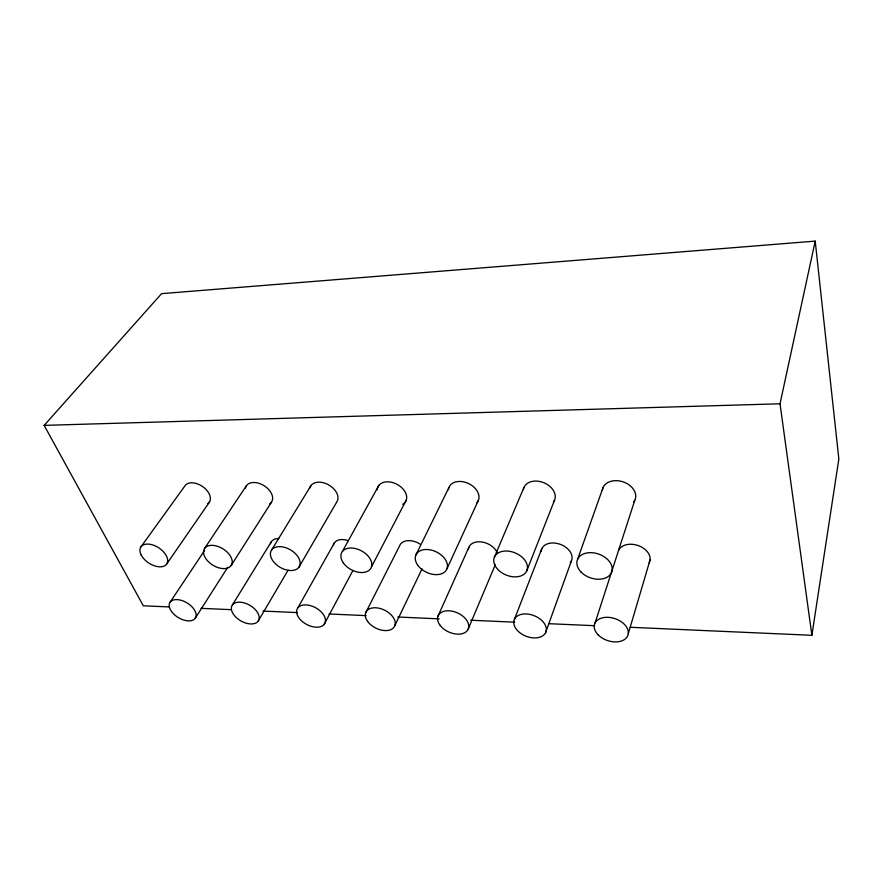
<?xml version="1.0" encoding="UTF-8"?>
<svg xmlns="http://www.w3.org/2000/svg" width="883" height="883" viewBox="0 0 883 883"><rect width="100%" height="100%" fill="white"/><g stroke="black" fill="none" stroke-linecap="round" stroke-linejoin="round"><path stroke-width="1.32" d="M630.307 627.283L811.885 635.307L838.85 458.972L815.208 241.114L161.589 293.653L44.15 425.374L143.322 605.793L169.459 606.941M811.885 635.307L780.02 403.785L815.208 241.114M628.299 633.619L650.065 559.91M595.087 622.901L634.767 500.33M577.692 559.06L603.166 487.295M545.617 632.636A16.965 11.037 21.4 0 0 526.434 613.961A16.965 11.037 21.4 0 0 518.089 631.202A16.965 11.037 21.4 0 0 545.617 632.636L571.356 561.058M514.392 619.413L541.809 548.707M526.754 570.86A17.572 11.954 22.6 0 0 506.699 551.025A17.572 11.954 22.6 0 0 498.343 569.965A17.572 11.954 22.6 0 0 526.754 570.86L554.524 500.208M468.244 628.983L495.385 564.469M494.359 557.261L523.928 487.526M438.001 616.124L468.851 547.372M446.975 568.773L478.487 500.087M394.889 625.506L422.008 568.906M415.628 555.55L448.829 487.736M365.573 612.99L399.48 546.102A15.143 10.088 26.3 0 1 420.165 544.138M371.489 566.809L406.323 499.977M324.116 624.413A15.585 9.481 28.4 0 0 309.856 605.473A15.585 9.481 28.4 0 0 299.194 618.243A15.585 9.481 28.4 0 0 324.116 624.413L352.924 570.528M342.405 551.433L378.829 485.418M297.891 607.802L334.547 542.637M298.851 567.339A16.17 10.154 30.1 0 0 283.84 547.162A16.17 10.154 30.1 0 0 273.178 561.257A16.17 10.154 30.1 0 0 298.851 567.339L336.589 502.284A15.309 10.254 30.4 0 0 328.112 484.579A15.309 10.254 30.4 0 0 309.823 488.133M258.101 621.235A15.232 8.996 30 0 0 243.587 602.736A15.232 8.996 30 0 0 234.138 615.23A15.232 8.996 30 0 0 258.101 621.235L288.112 570.153M271.622 549.977L310.915 485.672M232.361 605.021L271.445 541.533M231.169 565.506A15.817 9.614 31.7 0 0 215.893 545.826A15.817 9.614 31.7 0 0 206.523 559.59A15.817 9.614 31.7 0 0 231.169 565.506L271.511 502.129M195.264 618.21A14.912 8.543 31.4 0 0 180.529 600.131A14.912 8.543 31.4 0 0 172.196 612.372A14.912 8.543 31.4 0 0 195.264 618.21L227.781 567.261M169.989 602.383L204.359 550.793M204.47 548.586L246.291 485.915M166.865 563.773L209.514 501.974M140.662 547.261L184.735 486.147A14.702 9.227 33.7 0 1 203.476 487.173A14.702 9.227 33.7 0 1 207.836 503.729M44.15 425.374L780.02 403.785M201.103 608.343L231.368 609.678M263.002 611.069L297.394 612.592M329.039 613.983L366.18 615.628M397.814 617.018L439.083 618.851M470.727 620.241L514.745 622.184M549.138 623.707L594.535 625.705M377.251 489.844A15.673 10.795 28.1 0 1 397.571 484.624A15.673 10.795 28.1 0 1 402.769 504.348M333.432 544.888A14.779 9.603 28.5 0 1 348.388 540.683M245.364 488.31A14.989 9.724 32.2 0 1 264.304 485.838A14.989 9.724 32.2 0 1 269.679 503.928M270.496 543.729A14.459 9.139 30.3 0 1 278.796 538.509M468.409 549.182A15.552 10.585 23.8 0 1 481.323 541.908A15.552 10.585 23.8 0 1 497.228 552.67M448.409 489.701A16.082 11.369 25.4 0 1 468.211 483.376A16.082 11.369 25.4 0 1 476.952 502.637M541.147 551.533A16.026 11.093 20.8 0 1 560.628 544.458A16.026 11.093 20.8 0 1 570.308 562.703M523.376 489.535A16.567 11.954 22 0 1 543.939 482.758A16.567 11.954 22 0 1 553.464 502.008M618.652 550.12A16.578 11.589 17.4 0 1 639.402 546.025A16.578 11.589 17.4 0 1 649.137 562.802M602.316 490.451A17.13 12.539 18.2 0 1 623.862 482.129A17.13 12.539 18.2 0 1 633.541 502.184M598.266 634.987A17.583 11.578 18.4 0 0 627.36 636.5A17.583 11.578 18.4 0 0 608.199 617.327A17.583 11.578 18.4 0 0 598.266 634.987M581.135 572.118A18.212 12.572 19.1 0 0 611.224 573.067A18.212 12.572 19.1 0 0 591.191 552.67A18.212 12.572 19.1 0 0 581.135 572.118M439.657 624.722A16.435 10.508 24.1 0 0 466.699 631.268A16.435 10.508 24.1 0 0 453.1 611.389A16.435 10.508 24.1 0 0 439.657 624.722M417.493 564.855A17.031 11.336 25.5 0 0 445.418 571.301A17.031 11.336 25.5 0 0 431.103 550.043A17.031 11.336 25.5 0 0 417.493 564.855M367.615 621.4A15.982 9.989 26.4 0 0 393.553 627.758A15.982 9.989 26.4 0 0 379.602 608.354A15.982 9.989 26.4 0 0 367.615 621.4M343.399 563.001A16.578 10.728 28 0 0 370.165 569.27A16.578 10.728 28 0 0 355.463 548.564A16.578 10.728 28 0 0 343.399 563.001M141.214 555.065A15.497 9.095 33.1 0 0 165.198 565.495A15.497 9.095 33.1 0 0 154.989 545.793A15.497 9.095 33.1 0 0 141.214 555.065"/></g></svg>
